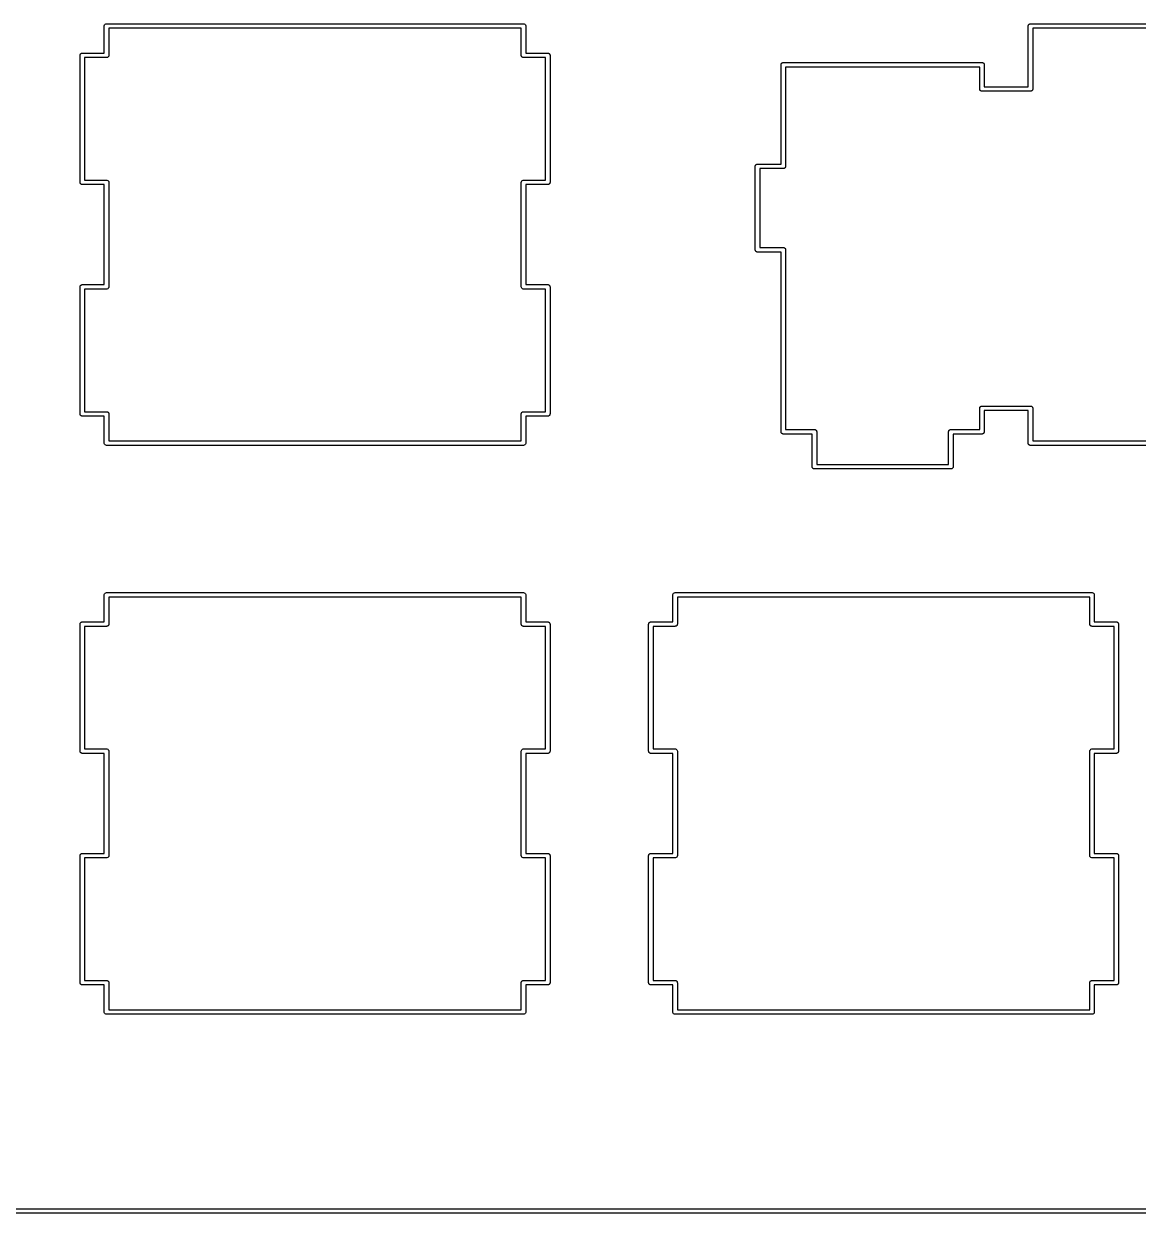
# Model space of a CAD drawing. Extents: x 12 to 286, y -147 to -61.
# Drawn here: x 220.22 to 257.56, y -147.07 to -107.24 of the extents above; entities that cross this region are included whole.
import ezdxf

# ---------------------------------------------------------------- set-up
doc = ezdxf.new("R2010")
doc.units = 0
doc.header["$MEASUREMENT"] = 0
doc.layers.add('BLACK', color=7, linetype='CONTINUOUS')

msp = doc.modelspace()

# ---------------------------------------------------------------- linework, layer by layer
at = {"layer": 'Black'}
for p, q in [((222.921, -107.302), (222.93, -107.277)), ((222.921, -107.328), (222.921, -107.302)), ((222.921, -108.22), (222.921, -107.328)), ((222.921, -107.328), (222.921, -107.328)), ((222.93, -107.277), (222.947, -107.257)), ((222.947, -107.257), (222.97, -107.243)), ((222.97, -107.243), (222.996, -107.239)), ((222.996, -107.239), (236.966, -107.239)), ((223.071, -107.391), (223.071, -108.295)), ((236.891, -107.391), (223.071, -107.391)), ((236.891, -108.295), (236.891, -107.391)), ((236.966, -107.239), (236.992, -107.243)), ((236.992, -107.243), (237.015, -107.257)), ((237.015, -107.257), (237.032, -107.277)), ((237.032, -107.277), (237.041, -107.302)), ((237.041, -107.302), (237.041, -107.328)), ((237.041, -107.328), (237.041, -107.328)), ((237.041, -107.328), (237.041, -108.22)), ((253.876, -107.315), (253.877, -107.308)), ((253.876, -109.347), (253.876, -107.315)), ((253.877, -107.302), (253.88, -107.296)), ((253.877, -107.308), (253.877, -107.302)), ((253.88, -107.296), (253.881, -107.289)), ((253.881, -107.289), (253.884, -107.283)), ((253.884, -107.283), (253.887, -107.277)), ((253.887, -107.277), (253.891, -107.272)), ((253.891, -107.272), (253.894, -107.266)), ((253.894, -107.266), (253.899, -107.262)), ((253.899, -107.262), (253.904, -107.257)), ((253.904, -107.257), (253.909, -107.253)), ((253.909, -107.253), (253.914, -107.249)), ((253.914, -107.249), (253.921, -107.247)), ((253.921, -107.247), (253.926, -107.243)), ((253.926, -107.243), (253.933, -107.242)), ((253.933, -107.242), (253.939, -107.24)), ((253.939, -107.24), (253.946, -107.24)), ((253.946, -107.24), (253.952, -107.239)), ((253.952, -107.239), (267.923, -107.239)), ((254.029, -107.391), (254.029, -109.423)), ((267.846, -107.391), (254.029, -107.391)), ((222.108, -108.295), (222.11, -108.289)), ((222.108, -112.55), (222.108, -108.295)), ((222.11, -108.282), (222.112, -108.276)), ((222.11, -108.289), (222.11, -108.282)), ((222.112, -108.276), (222.113, -108.27)), ((222.113, -108.27), (222.116, -108.264)), ((222.116, -108.264), (222.118, -108.258)), ((222.118, -108.258), (222.123, -108.253)), ((222.123, -108.253), (222.126, -108.247)), ((222.126, -108.247), (222.131, -108.243)), ((222.131, -108.243), (222.135, -108.238)), ((222.135, -108.238), (222.141, -108.235)), ((222.141, -108.235), (222.146, -108.23)), ((222.146, -108.23), (222.152, -108.228)), ((222.152, -108.228), (222.158, -108.225)), ((222.158, -108.225), (222.164, -108.224)), ((222.164, -108.224), (222.17, -108.222)), ((222.17, -108.222), (222.177, -108.222)), ((222.177, -108.222), (222.183, -108.22)), ((222.183, -108.22), (222.921, -108.22)), ((223.044, -108.353), (223.039, -108.356)), ((223.049, -108.348), (223.044, -108.353)), ((223.054, -108.344), (223.049, -108.348)), ((223.057, -108.338), (223.054, -108.344)), ((223.061, -108.333), (223.057, -108.338)), ((223.063, -108.327), (223.061, -108.333)), ((223.067, -108.321), (223.063, -108.327)), ((223.068, -108.315), (223.067, -108.321)), ((223.07, -108.308), (223.068, -108.315)), ((223.071, -108.295), (223.07, -108.302)), ((223.07, -108.302), (223.07, -108.308)), ((236.892, -108.302), (236.891, -108.295)), ((236.892, -108.308), (236.892, -108.302)), ((236.895, -108.315), (236.892, -108.308)), ((236.896, -108.321), (236.895, -108.315)), ((236.899, -108.327), (236.896, -108.321)), ((236.901, -108.333), (236.899, -108.327)), ((236.906, -108.338), (236.901, -108.333)), ((236.909, -108.344), (236.906, -108.338)), ((236.914, -108.348), (236.909, -108.344)), ((236.918, -108.353), (236.914, -108.348)), ((236.924, -108.356), (236.918, -108.353)), ((237.041, -108.22), (237.779, -108.22)), ((237.779, -108.22), (237.786, -108.222)), ((237.786, -108.222), (237.792, -108.222)), ((237.792, -108.222), (237.798, -108.224)), ((237.798, -108.224), (237.805, -108.225)), ((237.805, -108.225), (237.81, -108.228)), ((237.81, -108.228), (237.817, -108.23)), ((237.817, -108.23), (237.822, -108.235)), ((237.822, -108.235), (237.827, -108.238)), ((237.827, -108.238), (237.831, -108.243)), ((237.831, -108.243), (237.837, -108.247)), ((237.837, -108.247), (237.84, -108.253)), ((237.84, -108.253), (237.844, -108.258)), ((237.844, -108.258), (237.846, -108.264)), ((237.846, -108.264), (237.85, -108.27)), ((237.85, -108.27), (237.851, -108.276)), ((237.851, -108.276), (237.853, -108.282)), ((237.853, -108.282), (237.853, -108.289)), ((237.853, -108.289), (237.854, -108.295)), ((237.854, -108.295), (237.854, -112.55)), ((222.996, -108.37), (222.258, -108.37)), ((222.258, -108.37), (222.258, -112.475)), ((223.003, -108.369), (222.996, -108.37)), ((223.009, -108.369), (223.003, -108.369)), ((223.015, -108.367), (223.009, -108.369)), ((223.022, -108.366), (223.015, -108.367)), ((223.028, -108.363), (223.022, -108.366)), ((223.034, -108.36), (223.028, -108.363)), ((223.039, -108.356), (223.034, -108.36)), ((236.929, -108.36), (236.924, -108.356)), ((236.935, -108.363), (236.929, -108.36)), ((236.941, -108.366), (236.935, -108.363)), ((236.947, -108.367), (236.941, -108.366)), ((236.953, -108.369), (236.947, -108.367)), ((236.96, -108.369), (236.953, -108.369)), ((236.966, -108.37), (236.96, -108.369)), ((237.704, -108.37), (236.966, -108.37)), ((237.704, -112.475), (237.704, -108.37)), ((245.596, -108.61), (245.597, -108.604)), ((245.596, -111.938), (245.596, -108.61)), ((245.597, -108.597), (245.599, -108.591)), ((245.597, -108.604), (245.597, -108.597)), ((245.599, -108.591), (245.6, -108.584)), ((245.6, -108.584), (245.604, -108.579)), ((245.604, -108.579), (245.606, -108.572)), ((245.606, -108.572), (245.61, -108.567)), ((245.61, -108.567), (245.614, -108.561)), ((245.614, -108.561), (245.619, -108.557)), ((245.619, -108.557), (245.623, -108.552)), ((245.623, -108.552), (245.629, -108.549)), ((245.629, -108.549), (245.634, -108.544)), ((245.634, -108.544), (245.64, -108.542)), ((245.64, -108.542), (245.646, -108.539)), ((245.646, -108.539), (245.653, -108.538)), ((245.653, -108.538), (245.659, -108.535)), ((245.659, -108.535), (245.666, -108.535)), ((245.666, -108.535), (245.672, -108.534)), ((245.672, -108.534), (252.327, -108.534)), ((252.251, -108.687), (245.748, -108.687)), ((245.748, -108.687), (245.748, -112.014)), ((252.251, -109.423), (252.251, -108.687)), ((252.327, -108.534), (252.333, -108.535)), ((252.333, -108.535), (252.34, -108.535)), ((252.34, -108.535), (252.346, -108.538)), ((252.346, -108.538), (252.353, -108.539)), ((252.353, -108.539), (252.359, -108.542)), ((252.359, -108.542), (252.365, -108.544)), ((252.365, -108.544), (252.37, -108.549)), ((252.37, -108.549), (252.376, -108.552)), ((252.376, -108.552), (252.38, -108.557)), ((252.38, -108.557), (252.385, -108.561)), ((252.385, -108.561), (252.389, -108.567)), ((252.389, -108.567), (252.393, -108.572)), ((252.393, -108.572), (252.395, -108.579)), ((252.395, -108.579), (252.399, -108.584)), ((252.399, -108.584), (252.4, -108.591)), ((252.4, -108.591), (252.402, -108.597)), ((252.402, -108.597), (252.402, -108.604)), ((252.402, -108.604), (252.403, -108.61)), ((252.403, -108.61), (252.403, -109.347)), ((252.252, -109.43), (252.251, -109.423)), ((252.252, -109.436), (252.252, -109.43)), ((252.254, -109.443), (252.252, -109.436)), ((252.255, -109.449), (252.254, -109.443)), ((252.259, -109.455), (252.255, -109.449)), ((252.261, -109.461), (252.259, -109.455)), ((252.265, -109.466), (252.261, -109.461)), ((252.269, -109.472), (252.265, -109.466)), ((252.274, -109.476), (252.269, -109.472)), ((252.278, -109.482), (252.274, -109.476)), ((252.284, -109.485), (252.278, -109.482)), ((252.289, -109.489), (252.284, -109.485)), ((252.295, -109.491), (252.289, -109.489)), ((252.301, -109.495), (252.295, -109.491)), ((252.307, -109.496), (252.301, -109.495)), ((252.314, -109.498), (252.307, -109.496)), ((252.32, -109.498), (252.314, -109.498)), ((252.327, -109.499), (252.32, -109.498)), ((253.952, -109.499), (252.327, -109.499)), ((252.403, -109.347), (253.876, -109.347)), ((253.959, -109.498), (253.952, -109.499)), ((253.966, -109.498), (253.959, -109.498)), ((253.972, -109.496), (253.966, -109.498)), ((253.979, -109.495), (253.972, -109.496)), ((253.984, -109.491), (253.979, -109.495)), ((253.991, -109.489), (253.984, -109.491)), ((253.996, -109.485), (253.991, -109.489)), ((254.001, -109.482), (253.996, -109.485)), ((254.006, -109.476), (254.001, -109.482)), ((254.011, -109.472), (254.006, -109.476)), ((254.014, -109.466), (254.011, -109.472)), ((254.018, -109.461), (254.014, -109.466)), ((254.021, -109.455), (254.018, -109.461)), ((254.024, -109.449), (254.021, -109.455)), ((254.025, -109.443), (254.024, -109.449)), ((254.028, -109.436), (254.025, -109.443)), ((254.029, -109.423), (254.028, -109.43)), ((254.028, -109.43), (254.028, -109.436)), ((244.789, -111.941), (244.795, -111.939)), ((244.795, -111.939), (244.802, -111.939)), ((244.802, -111.939), (244.808, -111.938)), ((244.808, -111.938), (245.596, -111.938)), ((244.732, -112.014), (244.733, -112.007)), ((244.732, -114.808), (244.732, -112.014)), ((244.733, -112.001), (244.736, -111.995)), ((244.733, -112.007), (244.733, -112.001)), ((244.736, -111.995), (244.737, -111.988)), ((244.737, -111.988), (244.74, -111.982)), ((244.74, -111.982), (244.743, -111.976)), ((244.743, -111.976), (244.747, -111.971)), ((244.747, -111.971), (244.75, -111.965)), ((244.75, -111.965), (244.755, -111.961)), ((244.755, -111.961), (244.76, -111.956)), ((244.76, -111.956), (244.765, -111.952)), ((244.765, -111.952), (244.77, -111.948)), ((244.77, -111.948), (244.777, -111.946)), ((244.777, -111.946), (244.782, -111.942)), ((244.782, -111.942), (244.789, -111.941)), ((245.672, -112.09), (244.885, -112.09)), ((244.885, -112.09), (244.885, -114.732)), ((245.679, -112.089), (245.672, -112.09)), ((245.685, -112.089), (245.679, -112.089)), ((245.692, -112.087), (245.685, -112.089)), ((245.698, -112.086), (245.692, -112.087)), ((245.704, -112.082), (245.698, -112.086)), ((245.71, -112.08), (245.704, -112.082)), ((245.715, -112.076), (245.71, -112.08)), ((245.721, -112.072), (245.715, -112.076)), ((245.725, -112.067), (245.721, -112.072)), ((245.73, -112.063), (245.725, -112.067)), ((245.734, -112.057), (245.73, -112.063)), ((245.738, -112.052), (245.734, -112.057)), ((245.74, -112.046), (245.738, -112.052)), ((245.744, -112.04), (245.74, -112.046)), ((245.745, -112.033), (245.744, -112.04)), ((245.747, -112.027), (245.745, -112.033)), ((245.748, -112.014), (245.747, -112.021)), ((245.747, -112.021), (245.747, -112.027)), ((222.11, -112.556), (222.108, -112.55)), ((222.11, -112.563), (222.11, -112.556)), ((222.112, -112.569), (222.11, -112.563)), ((222.113, -112.576), (222.112, -112.569)), ((222.116, -112.581), (222.113, -112.576)), ((222.118, -112.587), (222.116, -112.581)), ((222.123, -112.592), (222.118, -112.587)), ((222.126, -112.598), (222.123, -112.592)), ((222.131, -112.602), (222.126, -112.598)), ((222.135, -112.607), (222.131, -112.602)), ((222.141, -112.611), (222.135, -112.607)), ((222.146, -112.615), (222.141, -112.611)), ((222.152, -112.617), (222.146, -112.615)), ((222.158, -112.62), (222.152, -112.617)), ((222.164, -112.622), (222.158, -112.62)), ((222.17, -112.624), (222.164, -112.622)), ((222.177, -112.624), (222.17, -112.624)), ((222.183, -112.625), (222.177, -112.624)), ((222.92, -112.625), (222.183, -112.625)), ((222.258, -112.475), (222.983, -112.475)), ((222.92, -115.975), (222.92, -112.625)), ((222.983, -112.475), (222.983, -112.475)), ((222.983, -112.475), (223.009, -112.475)), ((223.009, -112.475), (223.034, -112.484)), ((223.034, -112.484), (223.055, -112.501)), ((223.055, -112.501), (223.068, -112.524)), ((223.068, -112.524), (223.072, -112.55)), ((223.072, -112.55), (223.072, -116.05)), ((236.89, -112.55), (236.895, -112.524)), ((236.89, -116.05), (236.89, -112.55)), ((236.895, -112.524), (236.908, -112.501)), ((236.908, -112.501), (236.928, -112.484)), ((236.928, -112.484), (236.953, -112.475)), ((236.953, -112.475), (236.979, -112.475)), ((236.979, -112.475), (236.98, -112.475)), ((236.98, -112.475), (237.704, -112.475)), ((237.779, -112.625), (237.042, -112.625)), ((237.042, -112.625), (237.042, -115.975)), ((237.786, -112.624), (237.779, -112.625)), ((237.792, -112.624), (237.786, -112.624)), ((237.798, -112.622), (237.792, -112.624)), ((237.805, -112.62), (237.798, -112.622)), ((237.81, -112.617), (237.805, -112.62)), ((237.817, -112.615), (237.81, -112.617)), ((237.822, -112.611), (237.817, -112.615)), ((237.827, -112.607), (237.822, -112.611)), ((237.831, -112.602), (237.827, -112.607)), ((237.837, -112.598), (237.831, -112.602)), ((237.84, -112.592), (237.837, -112.598)), ((237.844, -112.587), (237.84, -112.592)), ((237.846, -112.581), (237.844, -112.587)), ((237.85, -112.576), (237.846, -112.581)), ((237.851, -112.569), (237.85, -112.576)), ((237.853, -112.563), (237.851, -112.569)), ((237.854, -112.55), (237.853, -112.556)), ((237.853, -112.556), (237.853, -112.563)), ((244.733, -114.815), (244.732, -114.808)), ((244.733, -114.821), (244.733, -114.815)), ((244.736, -114.827), (244.733, -114.821)), ((244.737, -114.834), (244.736, -114.827)), ((244.74, -114.84), (244.737, -114.834)), ((244.743, -114.846), (244.74, -114.84)), ((244.747, -114.851), (244.743, -114.846)), ((244.75, -114.857), (244.747, -114.851)), ((244.755, -114.861), (244.75, -114.857)), ((244.76, -114.866), (244.755, -114.861)), ((244.765, -114.87), (244.76, -114.866)), ((244.77, -114.874), (244.765, -114.87)), ((244.777, -114.876), (244.77, -114.874)), ((244.782, -114.88), (244.777, -114.876)), ((244.789, -114.881), (244.782, -114.88)), ((244.795, -114.883), (244.789, -114.881)), ((244.802, -114.883), (244.795, -114.883)), ((244.808, -114.884), (244.802, -114.883)), ((245.596, -114.884), (244.808, -114.884)), ((244.885, -114.732), (245.672, -114.732)), ((245.596, -120.904), (245.596, -114.884)), ((245.672, -114.732), (245.679, -114.733)), ((245.679, -114.733), (245.685, -114.733)), ((245.685, -114.733), (245.692, -114.735)), ((245.692, -114.735), (245.698, -114.736)), ((245.698, -114.736), (245.704, -114.74)), ((245.704, -114.74), (245.71, -114.742)), ((245.71, -114.742), (245.715, -114.746)), ((245.715, -114.746), (245.721, -114.75)), ((245.721, -114.75), (245.725, -114.755)), ((245.725, -114.755), (245.73, -114.759)), ((245.73, -114.759), (245.734, -114.765)), ((245.734, -114.765), (245.738, -114.77)), ((245.738, -114.77), (245.74, -114.776)), ((245.74, -114.776), (245.744, -114.782)), ((245.744, -114.782), (245.745, -114.789)), ((245.745, -114.789), (245.747, -114.795)), ((245.747, -114.795), (245.747, -114.801)), ((245.747, -114.801), (245.748, -114.808)), ((245.748, -114.808), (245.748, -120.828)), ((222.108, -116.05), (222.11, -116.044)), ((222.108, -120.305), (222.108, -116.05)), ((222.11, -116.037), (222.112, -116.031)), ((222.11, -116.044), (222.11, -116.037)), ((222.112, -116.031), (222.113, -116.024)), ((222.113, -116.024), (222.116, -116.019)), ((222.116, -116.019), (222.118, -116.013)), ((222.118, -116.013), (222.123, -116.008)), ((222.123, -116.008), (222.126, -116.002)), ((222.126, -116.002), (222.131, -115.998)), ((222.131, -115.998), (222.135, -115.993)), ((222.135, -115.993), (222.141, -115.989)), ((222.141, -115.989), (222.146, -115.985)), ((222.146, -115.985), (222.152, -115.983)), ((222.152, -115.983), (222.158, -115.98)), ((222.158, -115.98), (222.164, -115.978)), ((222.164, -115.978), (222.17, -115.976)), ((222.17, -115.976), (222.177, -115.976)), ((222.177, -115.976), (222.183, -115.975)), ((222.183, -115.975), (222.92, -115.975)), ((222.983, -116.125), (222.258, -116.125)), ((222.258, -116.125), (222.258, -120.23)), ((223.009, -116.125), (222.983, -116.125)), ((222.983, -116.125), (222.983, -116.125)), ((223.034, -116.116), (223.009, -116.125)), ((223.055, -116.099), (223.034, -116.116)), ((223.068, -116.076), (223.055, -116.099)), ((223.072, -116.05), (223.068, -116.076)), ((236.895, -116.076), (236.89, -116.05)), ((236.908, -116.099), (236.895, -116.076)), ((236.928, -116.116), (236.908, -116.099)), ((236.953, -116.125), (236.928, -116.116)), ((236.979, -116.125), (236.953, -116.125)), ((236.98, -116.125), (236.979, -116.125)), ((237.704, -116.125), (236.98, -116.125)), ((237.042, -115.975), (237.779, -115.975)), ((237.704, -120.23), (237.704, -116.125)), ((237.779, -115.975), (237.786, -115.976)), ((237.786, -115.976), (237.792, -115.976)), ((237.792, -115.976), (237.798, -115.978)), ((237.798, -115.978), (237.805, -115.98)), ((237.805, -115.98), (237.81, -115.983)), ((237.81, -115.983), (237.817, -115.985)), ((237.817, -115.985), (237.822, -115.989)), ((237.822, -115.989), (237.827, -115.993)), ((237.827, -115.993), (237.831, -115.998)), ((237.831, -115.998), (237.837, -116.002)), ((237.837, -116.002), (237.84, -116.008)), ((237.84, -116.008), (237.844, -116.013)), ((237.844, -116.013), (237.846, -116.019)), ((237.846, -116.019), (237.85, -116.024)), ((237.85, -116.024), (237.851, -116.031)), ((237.851, -116.031), (237.853, -116.037)), ((237.853, -116.037), (237.853, -116.044)), ((237.853, -116.044), (237.854, -116.05)), ((237.854, -116.05), (237.854, -120.305)), ((222.258, -120.23), (222.996, -120.23)), ((222.996, -120.23), (223.003, -120.231)), ((223.003, -120.231), (223.009, -120.231)), ((223.009, -120.231), (223.015, -120.233)), ((223.015, -120.233), (223.022, -120.234)), ((223.022, -120.234), (223.028, -120.237)), ((223.028, -120.237), (223.034, -120.24)), ((223.034, -120.24), (223.039, -120.244)), ((223.039, -120.244), (223.044, -120.247)), ((223.044, -120.247), (223.049, -120.252)), ((223.049, -120.252), (223.054, -120.256)), ((223.054, -120.256), (223.057, -120.262)), ((223.057, -120.262), (223.061, -120.267)), ((223.061, -120.267), (223.063, -120.273)), ((223.063, -120.273), (223.067, -120.279)), ((223.067, -120.279), (223.068, -120.285)), ((223.068, -120.285), (223.07, -120.292)), ((223.07, -120.292), (223.07, -120.298)), ((223.07, -120.298), (223.071, -120.305)), ((236.891, -120.305), (236.892, -120.298)), ((236.892, -120.292), (236.895, -120.285)), ((236.892, -120.298), (236.892, -120.292)), ((236.895, -120.285), (236.896, -120.279)), ((236.896, -120.279), (236.899, -120.273)), ((236.899, -120.273), (236.901, -120.267)), ((236.901, -120.267), (236.906, -120.262)), ((236.906, -120.262), (236.909, -120.256)), ((236.909, -120.256), (236.914, -120.252)), ((236.914, -120.252), (236.918, -120.247)), ((236.918, -120.247), (236.924, -120.244)), ((236.924, -120.244), (236.929, -120.24)), ((236.929, -120.24), (236.935, -120.237)), ((236.935, -120.237), (236.941, -120.234)), ((236.941, -120.234), (236.947, -120.233)), ((236.947, -120.233), (236.953, -120.231)), ((236.953, -120.231), (236.96, -120.231)), ((236.96, -120.231), (236.966, -120.23)), ((236.966, -120.23), (237.704, -120.23)), ((252.251, -120.117), (252.252, -120.11)), ((252.251, -120.828), (252.251, -120.117)), ((252.252, -120.103), (252.254, -120.097)), ((252.252, -120.11), (252.252, -120.103)), ((252.254, -120.097), (252.255, -120.091)), ((252.255, -120.091), (252.259, -120.085)), ((252.259, -120.085), (252.261, -120.078)), ((252.261, -120.078), (252.265, -120.073)), ((252.265, -120.073), (252.269, -120.068)), ((252.269, -120.068), (252.274, -120.063)), ((252.274, -120.063), (252.278, -120.058)), ((252.278, -120.058), (252.284, -120.055)), ((252.284, -120.055), (252.289, -120.051)), ((252.289, -120.051), (252.295, -120.048)), ((252.295, -120.048), (252.301, -120.045)), ((252.301, -120.045), (252.307, -120.044)), ((252.307, -120.044), (252.314, -120.042)), ((252.314, -120.042), (252.32, -120.042)), ((252.32, -120.042), (252.327, -120.04)), ((252.327, -120.04), (253.952, -120.04)), ((253.876, -120.193), (252.403, -120.193)), ((252.403, -120.193), (252.403, -120.904)), ((253.876, -121.285), (253.876, -120.193)), ((253.952, -120.04), (253.959, -120.042)), ((253.959, -120.042), (253.966, -120.042)), ((253.966, -120.042), (253.972, -120.044)), ((253.972, -120.044), (253.979, -120.045)), ((253.979, -120.045), (253.984, -120.048)), ((253.984, -120.048), (253.991, -120.051)), ((253.991, -120.051), (253.996, -120.055)), ((253.996, -120.055), (254.001, -120.058)), ((254.001, -120.058), (254.006, -120.063)), ((254.006, -120.063), (254.011, -120.068)), ((254.011, -120.068), (254.014, -120.073)), ((254.014, -120.073), (254.018, -120.078)), ((254.018, -120.078), (254.021, -120.085)), ((254.021, -120.085), (254.024, -120.091)), ((254.024, -120.091), (254.025, -120.097)), ((254.025, -120.097), (254.028, -120.103)), ((254.028, -120.103), (254.028, -120.11)), ((254.028, -120.11), (254.029, -120.117)), ((254.029, -120.117), (254.029, -121.209)), ((222.11, -120.311), (222.108, -120.305)), ((222.11, -120.318), (222.11, -120.311)), ((222.112, -120.324), (222.11, -120.318)), ((222.113, -120.33), (222.112, -120.324)), ((222.116, -120.336), (222.113, -120.33)), ((222.118, -120.342), (222.116, -120.336)), ((222.123, -120.347), (222.118, -120.342)), ((222.126, -120.353), (222.123, -120.347)), ((222.131, -120.357), (222.126, -120.353)), ((222.135, -120.362), (222.131, -120.357)), ((222.141, -120.365), (222.135, -120.362)), ((222.146, -120.37), (222.141, -120.365)), ((222.152, -120.372), (222.146, -120.37)), ((222.158, -120.375), (222.152, -120.372)), ((222.164, -120.376), (222.158, -120.375)), ((222.17, -120.378), (222.164, -120.376)), ((222.177, -120.378), (222.17, -120.378)), ((222.183, -120.38), (222.177, -120.378)), ((222.921, -120.38), (222.183, -120.38)), ((222.921, -121.272), (222.921, -120.38)), ((223.071, -120.305), (223.071, -121.209)), ((236.891, -121.209), (236.891, -120.305)), ((237.779, -120.38), (237.041, -120.38)), ((237.041, -120.38), (237.041, -121.272)), ((237.786, -120.378), (237.779, -120.38)), ((237.792, -120.378), (237.786, -120.378)), ((237.798, -120.376), (237.792, -120.378)), ((237.805, -120.375), (237.798, -120.376)), ((237.81, -120.372), (237.805, -120.375)), ((237.817, -120.37), (237.81, -120.372)), ((237.822, -120.365), (237.817, -120.37)), ((237.827, -120.362), (237.822, -120.365)), ((237.831, -120.357), (237.827, -120.362)), ((237.837, -120.353), (237.831, -120.357)), ((237.84, -120.347), (237.837, -120.353)), ((237.844, -120.342), (237.84, -120.347)), ((237.846, -120.336), (237.844, -120.342)), ((237.85, -120.33), (237.846, -120.336)), ((237.851, -120.324), (237.85, -120.33)), ((237.853, -120.318), (237.851, -120.324)), ((237.854, -120.305), (237.853, -120.311)), ((237.853, -120.311), (237.853, -120.318)), ((245.597, -120.911), (245.596, -120.904)), ((245.597, -120.917), (245.597, -120.911)), ((245.599, -120.923), (245.597, -120.917)), ((245.6, -120.93), (245.599, -120.923)), ((245.604, -120.936), (245.6, -120.93)), ((245.606, -120.942), (245.604, -120.936)), ((245.61, -120.947), (245.606, -120.942)), ((245.614, -120.953), (245.61, -120.947)), ((245.619, -120.957), (245.614, -120.953)), ((245.623, -120.962), (245.619, -120.957)), ((245.629, -120.966), (245.623, -120.962)), ((245.634, -120.97), (245.629, -120.966)), ((245.64, -120.972), (245.634, -120.97)), ((245.646, -120.976), (245.64, -120.972)), ((245.653, -120.977), (245.646, -120.976)), ((245.659, -120.979), (245.653, -120.977)), ((245.666, -120.979), (245.659, -120.979)), ((245.672, -120.98), (245.666, -120.979)), ((246.637, -120.98), (245.672, -120.98)), ((245.748, -120.828), (246.713, -120.828)), ((246.637, -122.072), (246.637, -120.98)), ((246.713, -120.828), (246.72, -120.829)), ((246.72, -120.829), (246.727, -120.829)), ((246.727, -120.829), (246.733, -120.831)), ((246.733, -120.831), (246.74, -120.832)), ((246.74, -120.832), (246.745, -120.836)), ((246.745, -120.836), (246.752, -120.838)), ((246.752, -120.838), (246.757, -120.842)), ((246.757, -120.842), (246.762, -120.846)), ((246.762, -120.846), (246.767, -120.851)), ((246.767, -120.851), (246.772, -120.855)), ((246.772, -120.855), (246.775, -120.861)), ((246.775, -120.861), (246.779, -120.866)), ((246.779, -120.866), (246.782, -120.872)), ((246.782, -120.872), (246.785, -120.878)), ((246.785, -120.878), (246.786, -120.885)), ((246.786, -120.885), (246.789, -120.891)), ((246.789, -120.891), (246.789, -120.897)), ((246.789, -120.897), (246.79, -120.904)), ((246.79, -120.904), (246.79, -121.996)), ((251.209, -120.904), (251.21, -120.897)), ((251.209, -121.996), (251.209, -120.904)), ((251.21, -120.891), (251.213, -120.885)), ((251.21, -120.897), (251.21, -120.891)), ((251.213, -120.885), (251.214, -120.878)), ((251.214, -120.878), (251.217, -120.872)), ((251.217, -120.872), (251.22, -120.866)), ((251.22, -120.866), (251.224, -120.861)), ((251.224, -120.861), (251.227, -120.855)), ((251.227, -120.855), (251.232, -120.851)), ((251.232, -120.851), (251.237, -120.846)), ((251.237, -120.846), (251.242, -120.842)), ((251.242, -120.842), (251.247, -120.838)), ((251.247, -120.838), (251.254, -120.836)), ((251.254, -120.836), (251.259, -120.832)), ((251.259, -120.832), (251.266, -120.831)), ((251.266, -120.831), (251.272, -120.829)), ((251.272, -120.829), (251.279, -120.829)), ((251.279, -120.829), (251.285, -120.828)), ((251.285, -120.828), (252.251, -120.828)), ((252.327, -120.98), (251.362, -120.98)), ((251.362, -120.98), (251.362, -122.072)), ((252.333, -120.979), (252.327, -120.98)), ((252.34, -120.979), (252.333, -120.979)), ((252.346, -120.977), (252.34, -120.979)), ((252.353, -120.976), (252.346, -120.977)), ((252.359, -120.972), (252.353, -120.976)), ((252.365, -120.97), (252.359, -120.972)), ((252.37, -120.966), (252.365, -120.97)), ((252.376, -120.962), (252.37, -120.966)), ((252.38, -120.957), (252.376, -120.962)), ((252.385, -120.953), (252.38, -120.957)), ((252.389, -120.947), (252.385, -120.953)), ((252.393, -120.942), (252.389, -120.947)), ((252.395, -120.936), (252.393, -120.942)), ((252.399, -120.93), (252.395, -120.936)), ((252.4, -120.923), (252.399, -120.93)), ((252.402, -120.917), (252.4, -120.923)), ((252.403, -120.904), (252.402, -120.911)), ((252.402, -120.911), (252.402, -120.917)), ((222.921, -121.298), (222.921, -121.272)), ((222.921, -121.272), (222.921, -121.272)), ((222.93, -121.323), (222.921, -121.298)), ((222.947, -121.343), (222.93, -121.323)), ((222.97, -121.357), (222.947, -121.343)), ((222.996, -121.361), (222.97, -121.357)), ((236.966, -121.361), (222.996, -121.361)), ((223.071, -121.209), (236.891, -121.209)), ((236.992, -121.357), (236.966, -121.361)), ((237.015, -121.343), (236.992, -121.357)), ((237.032, -121.323), (237.015, -121.343)), ((237.041, -121.298), (237.032, -121.323)), ((237.041, -121.272), (237.041, -121.272)), ((237.041, -121.272), (237.041, -121.298)), ((253.877, -121.292), (253.876, -121.285)), ((253.877, -121.298), (253.877, -121.292)), ((253.88, -121.304), (253.877, -121.298)), ((253.881, -121.311), (253.88, -121.304)), ((253.884, -121.317), (253.881, -121.311)), ((253.887, -121.323), (253.884, -121.317)), ((253.891, -121.328), (253.887, -121.323)), ((253.894, -121.334), (253.891, -121.328)), ((253.899, -121.338), (253.894, -121.334)), ((253.904, -121.343), (253.899, -121.338)), ((253.909, -121.347), (253.904, -121.343)), ((253.914, -121.351), (253.909, -121.347)), ((253.921, -121.353), (253.914, -121.351)), ((253.926, -121.357), (253.921, -121.353)), ((253.933, -121.358), (253.926, -121.357)), ((253.939, -121.36), (253.933, -121.358)), ((253.946, -121.36), (253.939, -121.36)), ((253.952, -121.361), (253.946, -121.36)), ((267.923, -121.361), (253.952, -121.361)), ((254.029, -121.209), (267.846, -121.209)), ((246.638, -122.079), (246.637, -122.072)), ((246.638, -122.086), (246.638, -122.079)), ((246.641, -122.092), (246.638, -122.086)), ((246.642, -122.098), (246.641, -122.092)), ((246.645, -122.104), (246.642, -122.098)), ((246.648, -122.11), (246.645, -122.104)), ((246.652, -122.116), (246.648, -122.11)), ((246.655, -122.121), (246.652, -122.116)), ((246.66, -122.126), (246.655, -122.121)), ((246.665, -122.131), (246.66, -122.126)), ((246.67, -122.134), (246.665, -122.131)), ((246.675, -122.138), (246.67, -122.134)), ((246.682, -122.141), (246.675, -122.138)), ((246.687, -122.144), (246.682, -122.141)), ((246.694, -122.145), (246.687, -122.144)), ((246.7, -122.147), (246.694, -122.145)), ((246.707, -122.147), (246.7, -122.147)), ((246.713, -122.149), (246.707, -122.147)), ((251.285, -122.149), (246.713, -122.149)), ((246.79, -121.996), (251.209, -121.996)), ((251.292, -122.147), (251.285, -122.149)), ((251.299, -122.147), (251.292, -122.147)), ((251.305, -122.145), (251.299, -122.147)), ((251.312, -122.144), (251.305, -122.145)), ((251.317, -122.141), (251.312, -122.144)), ((251.324, -122.138), (251.317, -122.141)), ((251.329, -122.134), (251.324, -122.138)), ((251.334, -122.131), (251.329, -122.134)), ((251.339, -122.126), (251.334, -122.131)), ((251.344, -122.121), (251.339, -122.126)), ((251.347, -122.116), (251.344, -122.121)), ((251.351, -122.11), (251.347, -122.116)), ((251.354, -122.104), (251.351, -122.11)), ((251.357, -122.098), (251.354, -122.104)), ((251.358, -122.092), (251.357, -122.098)), ((251.361, -122.086), (251.358, -122.092)), ((251.362, -122.072), (251.361, -122.079)), ((251.361, -122.079), (251.361, -122.086)), ((222.921, -126.352), (222.93, -126.327)), ((222.921, -126.378), (222.921, -126.352)), ((222.921, -127.27), (222.921, -126.378)), ((222.921, -126.378), (222.921, -126.378)), ((222.93, -126.327), (222.947, -126.307)), ((222.947, -126.307), (222.97, -126.293)), ((222.97, -126.293), (222.996, -126.289)), ((222.996, -126.289), (236.966, -126.289)), ((223.071, -126.441), (223.071, -127.345)), ((236.891, -126.441), (223.071, -126.441)), ((236.891, -127.345), (236.891, -126.441)), ((236.966, -126.289), (236.992, -126.293)), ((236.992, -126.293), (237.015, -126.307)), ((237.015, -126.307), (237.032, -126.327)), ((237.032, -126.327), (237.041, -126.352)), ((237.041, -126.352), (237.041, -126.378)), ((237.041, -126.378), (237.041, -126.378)), ((237.041, -126.378), (237.041, -127.27)), ((241.971, -126.352), (241.98, -126.327)), ((241.971, -126.378), (241.971, -126.352)), ((241.971, -127.27), (241.971, -126.378)), ((241.971, -126.378), (241.971, -126.378)), ((241.98, -126.327), (241.997, -126.307)), ((241.997, -126.307), (242.02, -126.293)), ((242.02, -126.293), (242.046, -126.289)), ((242.046, -126.289), (256.016, -126.289)), ((242.121, -126.441), (242.121, -127.345)), ((255.941, -126.441), (242.121, -126.441)), ((255.941, -127.345), (255.941, -126.441)), ((256.016, -126.289), (256.042, -126.293)), ((256.042, -126.293), (256.065, -126.307)), ((256.065, -126.307), (256.082, -126.327)), ((256.082, -126.327), (256.091, -126.352)), ((256.091, -126.352), (256.091, -126.378)), ((256.091, -126.378), (256.091, -126.378)), ((256.091, -126.378), (256.091, -127.27)), ((222.108, -127.345), (222.11, -127.339)), ((222.108, -131.6), (222.108, -127.345)), ((222.11, -127.332), (222.112, -127.326)), ((222.11, -127.339), (222.11, -127.332)), ((222.112, -127.326), (222.113, -127.32)), ((222.113, -127.32), (222.116, -127.314)), ((222.116, -127.314), (222.118, -127.308)), ((222.118, -127.308), (222.123, -127.303)), ((222.123, -127.303), (222.126, -127.297)), ((222.126, -127.297), (222.131, -127.293)), ((222.131, -127.293), (222.135, -127.288)), ((222.135, -127.288), (222.141, -127.285)), ((222.141, -127.285), (222.146, -127.28)), ((222.146, -127.28), (222.152, -127.278)), ((222.152, -127.278), (222.158, -127.275)), ((222.158, -127.275), (222.164, -127.274)), ((222.164, -127.274), (222.17, -127.272)), ((222.17, -127.272), (222.177, -127.272)), ((222.177, -127.272), (222.183, -127.27)), ((222.183, -127.27), (222.921, -127.27)), ((222.996, -127.42), (222.258, -127.42)), ((222.258, -127.42), (222.258, -131.525)), ((223.003, -127.419), (222.996, -127.42)), ((223.009, -127.419), (223.003, -127.419)), ((223.015, -127.417), (223.009, -127.419)), ((223.022, -127.416), (223.015, -127.417)), ((223.028, -127.413), (223.022, -127.416)), ((223.034, -127.41), (223.028, -127.413)), ((223.039, -127.406), (223.034, -127.41)), ((223.044, -127.403), (223.039, -127.406)), ((223.049, -127.398), (223.044, -127.403)), ((223.054, -127.394), (223.049, -127.398)), ((223.057, -127.388), (223.054, -127.394)), ((223.061, -127.383), (223.057, -127.388)), ((223.063, -127.377), (223.061, -127.383)), ((223.067, -127.371), (223.063, -127.377)), ((223.068, -127.365), (223.067, -127.371)), ((223.07, -127.358), (223.068, -127.365)), ((223.071, -127.345), (223.07, -127.352)), ((223.07, -127.352), (223.07, -127.358)), ((236.892, -127.352), (236.891, -127.345)), ((236.892, -127.358), (236.892, -127.352)), ((236.895, -127.365), (236.892, -127.358)), ((236.896, -127.371), (236.895, -127.365)), ((236.899, -127.377), (236.896, -127.371)), ((236.901, -127.383), (236.899, -127.377)), ((236.906, -127.388), (236.901, -127.383)), ((236.909, -127.394), (236.906, -127.388)), ((236.914, -127.398), (236.909, -127.394)), ((236.918, -127.403), (236.914, -127.398)), ((236.924, -127.406), (236.918, -127.403)), ((236.929, -127.41), (236.924, -127.406)), ((236.935, -127.413), (236.929, -127.41)), ((236.941, -127.416), (236.935, -127.413)), ((236.947, -127.417), (236.941, -127.416)), ((236.953, -127.419), (236.947, -127.417)), ((236.96, -127.419), (236.953, -127.419)), ((236.966, -127.42), (236.96, -127.419)), ((237.704, -127.42), (236.966, -127.42)), ((237.041, -127.27), (237.779, -127.27)), ((237.704, -131.525), (237.704, -127.42)), ((237.779, -127.27), (237.786, -127.272)), ((237.786, -127.272), (237.792, -127.272)), ((237.792, -127.272), (237.798, -127.274)), ((237.798, -127.274), (237.805, -127.275)), ((237.805, -127.275), (237.81, -127.278)), ((237.81, -127.278), (237.817, -127.28)), ((237.817, -127.28), (237.822, -127.285)), ((237.822, -127.285), (237.827, -127.288)), ((237.827, -127.288), (237.831, -127.293)), ((237.831, -127.293), (237.837, -127.297)), ((237.837, -127.297), (237.84, -127.303)), ((237.84, -127.303), (237.844, -127.308)), ((237.844, -127.308), (237.846, -127.314)), ((237.846, -127.314), (237.85, -127.32)), ((237.85, -127.32), (237.851, -127.326)), ((237.851, -127.326), (237.853, -127.332)), ((237.853, -127.332), (237.853, -127.339)), ((237.853, -127.339), (237.854, -127.345)), ((237.854, -127.345), (237.854, -131.6)), ((241.158, -127.345), (241.16, -127.339)), ((241.158, -131.6), (241.158, -127.345)), ((241.16, -127.332), (241.162, -127.326)), ((241.16, -127.339), (241.16, -127.332)), ((241.162, -127.326), (241.163, -127.32)), ((241.163, -127.32), (241.166, -127.314)), ((241.166, -127.314), (241.168, -127.308)), ((241.168, -127.308), (241.173, -127.303)), ((241.173, -127.303), (241.176, -127.297)), ((241.176, -127.297), (241.181, -127.293)), ((241.181, -127.293), (241.185, -127.288)), ((241.185, -127.288), (241.191, -127.285)), ((241.191, -127.285), (241.196, -127.28)), ((241.196, -127.28), (241.202, -127.278)), ((241.202, -127.278), (241.208, -127.275)), ((241.208, -127.275), (241.214, -127.274)), ((241.214, -127.274), (241.22, -127.272)), ((241.22, -127.272), (241.227, -127.272)), ((241.227, -127.272), (241.233, -127.27)), ((241.233, -127.27), (241.971, -127.27)), ((242.046, -127.42), (241.308, -127.42)), ((241.308, -127.42), (241.308, -131.525)), ((242.053, -127.419), (242.046, -127.42)), ((242.059, -127.419), (242.053, -127.419)), ((242.065, -127.417), (242.059, -127.419)), ((242.072, -127.416), (242.065, -127.417)), ((242.078, -127.413), (242.072, -127.416)), ((242.084, -127.41), (242.078, -127.413)), ((242.089, -127.406), (242.084, -127.41)), ((242.094, -127.403), (242.089, -127.406)), ((242.099, -127.398), (242.094, -127.403)), ((242.104, -127.394), (242.099, -127.398)), ((242.107, -127.388), (242.104, -127.394)), ((242.111, -127.383), (242.107, -127.388)), ((242.113, -127.377), (242.111, -127.383)), ((242.117, -127.371), (242.113, -127.377)), ((242.118, -127.365), (242.117, -127.371)), ((242.12, -127.358), (242.118, -127.365)), ((242.121, -127.345), (242.12, -127.352)), ((242.12, -127.352), (242.12, -127.358)), ((255.942, -127.352), (255.941, -127.345)), ((255.942, -127.358), (255.942, -127.352)), ((255.945, -127.365), (255.942, -127.358)), ((255.946, -127.371), (255.945, -127.365)), ((255.949, -127.377), (255.946, -127.371)), ((255.951, -127.383), (255.949, -127.377)), ((255.956, -127.388), (255.951, -127.383)), ((255.959, -127.394), (255.956, -127.388)), ((255.964, -127.398), (255.959, -127.394)), ((255.968, -127.403), (255.964, -127.398)), ((255.974, -127.406), (255.968, -127.403)), ((255.979, -127.41), (255.974, -127.406)), ((255.985, -127.413), (255.979, -127.41)), ((255.991, -127.416), (255.985, -127.413)), ((255.997, -127.417), (255.991, -127.416)), ((256.003, -127.419), (255.997, -127.417)), ((256.01, -127.419), (256.003, -127.419)), ((256.016, -127.42), (256.01, -127.419)), ((256.754, -127.42), (256.016, -127.42)), ((256.091, -127.27), (256.829, -127.27)), ((256.754, -131.525), (256.754, -127.42)), ((256.829, -127.27), (256.836, -127.272)), ((256.836, -127.272), (256.842, -127.272)), ((256.842, -127.272), (256.848, -127.274)), ((256.848, -127.274), (256.855, -127.275)), ((256.855, -127.275), (256.86, -127.278)), ((256.86, -127.278), (256.867, -127.28)), ((256.867, -127.28), (256.872, -127.285)), ((256.872, -127.285), (256.877, -127.288)), ((256.877, -127.288), (256.881, -127.293)), ((256.881, -127.293), (256.887, -127.297)), ((256.887, -127.297), (256.89, -127.303)), ((256.89, -127.303), (256.894, -127.308)), ((256.894, -127.308), (256.896, -127.314)), ((256.896, -127.314), (256.9, -127.32)), ((256.9, -127.32), (256.901, -127.326)), ((256.901, -127.326), (256.903, -127.332)), ((256.903, -127.332), (256.903, -127.339)), ((256.903, -127.339), (256.904, -127.345)), ((256.904, -127.345), (256.904, -131.6)), ((222.11, -131.606), (222.108, -131.6)), ((222.11, -131.613), (222.11, -131.606)), ((222.112, -131.619), (222.11, -131.613)), ((222.113, -131.626), (222.112, -131.619)), ((222.116, -131.631), (222.113, -131.626)), ((222.118, -131.637), (222.116, -131.631)), ((222.123, -131.642), (222.118, -131.637)), ((222.126, -131.648), (222.123, -131.642)), ((222.131, -131.652), (222.126, -131.648)), ((222.135, -131.657), (222.131, -131.652)), ((222.141, -131.661), (222.135, -131.657)), ((222.146, -131.665), (222.141, -131.661)), ((222.152, -131.667), (222.146, -131.665)), ((222.158, -131.67), (222.152, -131.667)), ((222.164, -131.672), (222.158, -131.67)), ((222.17, -131.674), (222.164, -131.672)), ((222.177, -131.674), (222.17, -131.674)), ((222.183, -131.675), (222.177, -131.674)), ((222.92, -131.675), (222.183, -131.675)), ((222.258, -131.525), (222.983, -131.525)), ((222.92, -135.025), (222.92, -131.675)), ((222.983, -131.525), (222.983, -131.525)), ((222.983, -131.525), (223.009, -131.525)), ((223.009, -131.525), (223.034, -131.534)), ((223.034, -131.534), (223.055, -131.551)), ((223.055, -131.551), (223.068, -131.574)), ((223.068, -131.574), (223.072, -131.6)), ((223.072, -131.6), (223.072, -135.1)), ((236.89, -131.6), (236.895, -131.574)), ((236.89, -135.1), (236.89, -131.6)), ((236.895, -131.574), (236.908, -131.551)), ((236.908, -131.551), (236.928, -131.534)), ((236.928, -131.534), (236.953, -131.525)), ((236.953, -131.525), (236.979, -131.525)), ((236.979, -131.525), (236.98, -131.525)), ((236.98, -131.525), (237.704, -131.525)), ((237.779, -131.675), (237.042, -131.675)), ((237.042, -131.675), (237.042, -135.025)), ((237.786, -131.674), (237.779, -131.675)), ((237.792, -131.674), (237.786, -131.674)), ((237.798, -131.672), (237.792, -131.674)), ((237.805, -131.67), (237.798, -131.672)), ((237.81, -131.667), (237.805, -131.67)), ((237.817, -131.665), (237.81, -131.667)), ((237.822, -131.661), (237.817, -131.665)), ((237.827, -131.657), (237.822, -131.661)), ((237.831, -131.652), (237.827, -131.657)), ((237.837, -131.648), (237.831, -131.652)), ((237.84, -131.642), (237.837, -131.648)), ((237.844, -131.637), (237.84, -131.642)), ((237.846, -131.631), (237.844, -131.637)), ((237.85, -131.626), (237.846, -131.631)), ((237.851, -131.619), (237.85, -131.626)), ((237.853, -131.613), (237.851, -131.619)), ((237.854, -131.6), (237.853, -131.606)), ((237.853, -131.606), (237.853, -131.613)), ((241.16, -131.606), (241.158, -131.6)), ((241.16, -131.613), (241.16, -131.606)), ((241.162, -131.619), (241.16, -131.613)), ((241.163, -131.626), (241.162, -131.619)), ((241.166, -131.631), (241.163, -131.626)), ((241.168, -131.637), (241.166, -131.631)), ((241.173, -131.642), (241.168, -131.637)), ((241.176, -131.648), (241.173, -131.642)), ((241.181, -131.652), (241.176, -131.648)), ((241.185, -131.657), (241.181, -131.652)), ((241.191, -131.661), (241.185, -131.657)), ((241.196, -131.665), (241.191, -131.661)), ((241.202, -131.667), (241.196, -131.665)), ((241.208, -131.67), (241.202, -131.667)), ((241.214, -131.672), (241.208, -131.67)), ((241.22, -131.674), (241.214, -131.672)), ((241.227, -131.674), (241.22, -131.674)), ((241.233, -131.675), (241.227, -131.674)), ((241.97, -131.675), (241.233, -131.675)), ((241.308, -131.525), (242.033, -131.525)), ((241.97, -135.025), (241.97, -131.675)), ((242.033, -131.525), (242.033, -131.525)), ((242.033, -131.525), (242.059, -131.525)), ((242.059, -131.525), (242.084, -131.534)), ((242.084, -131.534), (242.105, -131.551)), ((242.105, -131.551), (242.118, -131.574)), ((242.118, -131.574), (242.122, -131.6)), ((242.122, -131.6), (242.122, -135.1)), ((255.94, -131.6), (255.945, -131.574)), ((255.94, -135.1), (255.94, -131.6)), ((255.945, -131.574), (255.958, -131.551)), ((255.958, -131.551), (255.978, -131.534)), ((255.978, -131.534), (256.003, -131.525)), ((256.003, -131.525), (256.029, -131.525)), ((256.029, -131.525), (256.03, -131.525)), ((256.03, -131.525), (256.754, -131.525)), ((256.829, -131.675), (256.092, -131.675)), ((256.092, -131.675), (256.092, -135.025)), ((256.836, -131.674), (256.829, -131.675)), ((256.842, -131.674), (256.836, -131.674)), ((256.848, -131.672), (256.842, -131.674)), ((256.855, -131.67), (256.848, -131.672)), ((256.86, -131.667), (256.855, -131.67)), ((256.867, -131.665), (256.86, -131.667)), ((256.872, -131.661), (256.867, -131.665)), ((256.877, -131.657), (256.872, -131.661)), ((256.881, -131.652), (256.877, -131.657)), ((256.887, -131.648), (256.881, -131.652)), ((256.89, -131.642), (256.887, -131.648)), ((256.894, -131.637), (256.89, -131.642)), ((256.896, -131.631), (256.894, -131.637)), ((256.9, -131.626), (256.896, -131.631)), ((256.901, -131.619), (256.9, -131.626)), ((256.903, -131.613), (256.901, -131.619)), ((256.904, -131.6), (256.903, -131.606)), ((256.903, -131.606), (256.903, -131.613)), ((222.131, -135.048), (222.135, -135.043)), ((222.135, -135.043), (222.141, -135.039)), ((222.141, -135.039), (222.146, -135.035)), ((222.146, -135.035), (222.152, -135.033)), ((222.152, -135.033), (222.158, -135.03)), ((222.158, -135.03), (222.164, -135.028)), ((222.164, -135.028), (222.17, -135.026)), ((222.17, -135.026), (222.177, -135.026)), ((222.177, -135.026), (222.183, -135.025)), ((222.183, -135.025), (222.92, -135.025)), ((237.042, -135.025), (237.779, -135.025)), ((237.779, -135.025), (237.786, -135.026)), ((237.786, -135.026), (237.792, -135.026)), ((237.792, -135.026), (237.798, -135.028)), ((237.798, -135.028), (237.805, -135.03)), ((237.805, -135.03), (237.81, -135.033)), ((237.81, -135.033), (237.817, -135.035)), ((237.817, -135.035), (237.822, -135.039)), ((237.822, -135.039), (237.827, -135.043)), ((237.827, -135.043), (237.831, -135.048)), ((241.181, -135.048), (241.185, -135.043)), ((241.185, -135.043), (241.191, -135.039)), ((241.191, -135.039), (241.196, -135.035)), ((241.196, -135.035), (241.202, -135.033)), ((241.202, -135.033), (241.208, -135.03)), ((241.208, -135.03), (241.214, -135.028)), ((241.214, -135.028), (241.22, -135.026)), ((241.22, -135.026), (241.227, -135.026)), ((241.227, -135.026), (241.233, -135.025)), ((241.233, -135.025), (241.97, -135.025)), ((256.092, -135.025), (256.829, -135.025)), ((256.829, -135.025), (256.836, -135.026)), ((256.836, -135.026), (256.842, -135.026)), ((256.842, -135.026), (256.848, -135.028)), ((256.848, -135.028), (256.855, -135.03)), ((256.855, -135.03), (256.86, -135.033)), ((256.86, -135.033), (256.867, -135.035)), ((256.867, -135.035), (256.872, -135.039)), ((256.872, -135.039), (256.877, -135.043)), ((256.877, -135.043), (256.881, -135.048)), ((222.108, -135.1), (222.11, -135.094)), ((222.108, -139.355), (222.108, -135.1)), ((222.11, -135.087), (222.112, -135.081)), ((222.11, -135.094), (222.11, -135.087)), ((222.112, -135.081), (222.113, -135.074)), ((222.113, -135.074), (222.116, -135.069)), ((222.116, -135.069), (222.118, -135.063)), ((222.118, -135.063), (222.123, -135.058)), ((222.123, -135.058), (222.126, -135.052)), ((222.126, -135.052), (222.131, -135.048)), ((222.983, -135.175), (222.258, -135.175)), ((222.258, -135.175), (222.258, -139.28)), ((223.009, -135.175), (222.983, -135.175)), ((222.983, -135.175), (222.983, -135.175)), ((223.034, -135.166), (223.009, -135.175)), ((223.055, -135.149), (223.034, -135.166)), ((223.068, -135.126), (223.055, -135.149)), ((223.072, -135.1), (223.068, -135.126)), ((236.895, -135.126), (236.89, -135.1)), ((236.908, -135.149), (236.895, -135.126)), ((236.928, -135.166), (236.908, -135.149)), ((236.953, -135.175), (236.928, -135.166)), ((236.979, -135.175), (236.953, -135.175)), ((236.98, -135.175), (236.979, -135.175)), ((237.704, -135.175), (236.98, -135.175)), ((237.704, -139.28), (237.704, -135.175)), ((237.831, -135.048), (237.837, -135.052)), ((237.837, -135.052), (237.84, -135.058)), ((237.84, -135.058), (237.844, -135.063)), ((237.844, -135.063), (237.846, -135.069)), ((237.846, -135.069), (237.85, -135.074)), ((237.85, -135.074), (237.851, -135.081)), ((237.851, -135.081), (237.853, -135.087)), ((237.853, -135.087), (237.853, -135.094)), ((237.853, -135.094), (237.854, -135.1)), ((237.854, -135.1), (237.854, -139.355)), ((241.158, -135.1), (241.16, -135.094)), ((241.158, -139.355), (241.158, -135.1)), ((241.16, -135.087), (241.162, -135.081)), ((241.16, -135.094), (241.16, -135.087)), ((241.162, -135.081), (241.163, -135.074)), ((241.163, -135.074), (241.166, -135.069)), ((241.166, -135.069), (241.168, -135.063)), ((241.168, -135.063), (241.173, -135.058)), ((241.173, -135.058), (241.176, -135.052)), ((241.176, -135.052), (241.181, -135.048)), ((242.033, -135.175), (241.308, -135.175)), ((241.308, -135.175), (241.308, -139.28)), ((242.059, -135.175), (242.033, -135.175)), ((242.033, -135.175), (242.033, -135.175)), ((242.084, -135.166), (242.059, -135.175)), ((242.105, -135.149), (242.084, -135.166)), ((242.118, -135.126), (242.105, -135.149)), ((242.122, -135.1), (242.118, -135.126)), ((255.945, -135.126), (255.94, -135.1)), ((255.958, -135.149), (255.945, -135.126)), ((255.978, -135.166), (255.958, -135.149)), ((256.003, -135.175), (255.978, -135.166)), ((256.029, -135.175), (256.003, -135.175)), ((256.03, -135.175), (256.029, -135.175)), ((256.754, -135.175), (256.03, -135.175)), ((256.754, -139.28), (256.754, -135.175)), ((256.881, -135.048), (256.887, -135.052)), ((256.887, -135.052), (256.89, -135.058)), ((256.89, -135.058), (256.894, -135.063)), ((256.894, -135.063), (256.896, -135.069)), ((256.896, -135.069), (256.9, -135.074)), ((256.9, -135.074), (256.901, -135.081)), ((256.901, -135.081), (256.903, -135.087)), ((256.903, -135.087), (256.903, -135.094)), ((256.903, -135.094), (256.904, -135.1)), ((256.904, -135.1), (256.904, -139.355)), ((222.11, -139.361), (222.108, -139.355)), ((222.11, -139.368), (222.11, -139.361)), ((222.112, -139.374), (222.11, -139.368)), ((222.113, -139.38), (222.112, -139.374)), ((222.116, -139.386), (222.113, -139.38)), ((222.118, -139.392), (222.116, -139.386)), ((222.123, -139.397), (222.118, -139.392)), ((222.126, -139.403), (222.123, -139.397)), ((222.131, -139.407), (222.126, -139.403)), ((222.135, -139.412), (222.131, -139.407)), ((222.141, -139.415), (222.135, -139.412)), ((222.146, -139.42), (222.141, -139.415)), ((222.152, -139.422), (222.146, -139.42)), ((222.158, -139.425), (222.152, -139.422)), ((222.164, -139.426), (222.158, -139.425)), ((222.258, -139.28), (222.996, -139.28)), ((222.996, -139.28), (223.003, -139.281)), ((223.003, -139.281), (223.009, -139.281)), ((223.009, -139.281), (223.015, -139.283)), ((223.015, -139.283), (223.022, -139.284)), ((223.022, -139.284), (223.028, -139.287)), ((223.028, -139.287), (223.034, -139.29)), ((223.034, -139.29), (223.039, -139.294)), ((223.039, -139.294), (223.044, -139.297)), ((223.044, -139.297), (223.049, -139.302)), ((223.049, -139.302), (223.054, -139.306)), ((223.054, -139.306), (223.057, -139.312)), ((223.057, -139.312), (223.061, -139.317)), ((223.061, -139.317), (223.063, -139.323)), ((223.063, -139.323), (223.067, -139.329)), ((223.067, -139.329), (223.068, -139.335)), ((223.068, -139.335), (223.07, -139.342)), ((223.07, -139.342), (223.07, -139.348)), ((223.07, -139.348), (223.071, -139.355)), ((223.071, -139.355), (223.071, -140.259)), ((236.891, -139.355), (236.892, -139.348)), ((236.891, -140.259), (236.891, -139.355)), ((236.892, -139.342), (236.895, -139.335)), ((236.892, -139.348), (236.892, -139.342)), ((236.895, -139.335), (236.896, -139.329)), ((236.896, -139.329), (236.899, -139.323)), ((236.899, -139.323), (236.901, -139.317)), ((236.901, -139.317), (236.906, -139.312)), ((236.906, -139.312), (236.909, -139.306)), ((236.909, -139.306), (236.914, -139.302)), ((236.914, -139.302), (236.918, -139.297)), ((236.918, -139.297), (236.924, -139.294)), ((236.924, -139.294), (236.929, -139.29)), ((236.929, -139.29), (236.935, -139.287)), ((236.935, -139.287), (236.941, -139.284)), ((236.941, -139.284), (236.947, -139.283)), ((236.947, -139.283), (236.953, -139.281)), ((236.953, -139.281), (236.96, -139.281)), ((236.96, -139.281), (236.966, -139.28)), ((236.966, -139.28), (237.704, -139.28)), ((237.805, -139.425), (237.798, -139.426)), ((237.81, -139.422), (237.805, -139.425)), ((237.817, -139.42), (237.81, -139.422)), ((237.822, -139.415), (237.817, -139.42)), ((237.827, -139.412), (237.822, -139.415)), ((237.831, -139.407), (237.827, -139.412)), ((237.837, -139.403), (237.831, -139.407)), ((237.84, -139.397), (237.837, -139.403)), ((237.844, -139.392), (237.84, -139.397)), ((237.846, -139.386), (237.844, -139.392)), ((237.85, -139.38), (237.846, -139.386)), ((237.851, -139.374), (237.85, -139.38)), ((237.853, -139.368), (237.851, -139.374)), ((237.854, -139.355), (237.853, -139.361)), ((237.853, -139.361), (237.853, -139.368)), ((241.16, -139.361), (241.158, -139.355)), ((241.16, -139.368), (241.16, -139.361)), ((241.162, -139.374), (241.16, -139.368)), ((241.163, -139.38), (241.162, -139.374)), ((241.166, -139.386), (241.163, -139.38)), ((241.168, -139.392), (241.166, -139.386)), ((241.173, -139.397), (241.168, -139.392)), ((241.176, -139.403), (241.173, -139.397)), ((241.181, -139.407), (241.176, -139.403)), ((241.185, -139.412), (241.181, -139.407)), ((241.191, -139.415), (241.185, -139.412)), ((241.196, -139.42), (241.191, -139.415)), ((241.202, -139.422), (241.196, -139.42)), ((241.208, -139.425), (241.202, -139.422)), ((241.214, -139.426), (241.208, -139.425)), ((241.308, -139.28), (242.046, -139.28)), ((242.046, -139.28), (242.053, -139.281)), ((242.053, -139.281), (242.059, -139.281)), ((242.059, -139.281), (242.065, -139.283)), ((242.065, -139.283), (242.072, -139.284)), ((242.072, -139.284), (242.078, -139.287)), ((242.078, -139.287), (242.084, -139.29)), ((242.084, -139.29), (242.089, -139.294)), ((242.089, -139.294), (242.094, -139.297)), ((242.094, -139.297), (242.099, -139.302)), ((242.099, -139.302), (242.104, -139.306)), ((242.104, -139.306), (242.107, -139.312)), ((242.107, -139.312), (242.111, -139.317)), ((242.111, -139.317), (242.113, -139.323)), ((242.113, -139.323), (242.117, -139.329)), ((242.117, -139.329), (242.118, -139.335)), ((242.118, -139.335), (242.12, -139.342)), ((242.12, -139.342), (242.12, -139.348)), ((242.12, -139.348), (242.121, -139.355)), ((242.121, -139.355), (242.121, -140.259)), ((255.941, -139.355), (255.942, -139.348)), ((255.941, -140.259), (255.941, -139.355)), ((255.942, -139.342), (255.945, -139.335)), ((255.942, -139.348), (255.942, -139.342)), ((255.945, -139.335), (255.946, -139.329)), ((255.946, -139.329), (255.949, -139.323)), ((255.949, -139.323), (255.951, -139.317)), ((255.951, -139.317), (255.956, -139.312)), ((255.956, -139.312), (255.959, -139.306)), ((255.959, -139.306), (255.964, -139.302)), ((255.964, -139.302), (255.968, -139.297)), ((255.968, -139.297), (255.974, -139.294)), ((255.974, -139.294), (255.979, -139.29)), ((255.979, -139.29), (255.985, -139.287)), ((255.985, -139.287), (255.991, -139.284)), ((255.991, -139.284), (255.997, -139.283)), ((255.997, -139.283), (256.003, -139.281)), ((256.003, -139.281), (256.01, -139.281)), ((256.01, -139.281), (256.016, -139.28)), ((256.016, -139.28), (256.754, -139.28)), ((256.855, -139.425), (256.848, -139.426)), ((256.86, -139.422), (256.855, -139.425)), ((256.867, -139.42), (256.86, -139.422)), ((256.872, -139.415), (256.867, -139.42)), ((256.877, -139.412), (256.872, -139.415)), ((256.881, -139.407), (256.877, -139.412)), ((256.887, -139.403), (256.881, -139.407)), ((256.89, -139.397), (256.887, -139.403)), ((256.894, -139.392), (256.89, -139.397)), ((256.896, -139.386), (256.894, -139.392)), ((256.9, -139.38), (256.896, -139.386)), ((256.901, -139.374), (256.9, -139.38)), ((256.903, -139.368), (256.901, -139.374)), ((256.904, -139.355), (256.903, -139.361)), ((256.903, -139.361), (256.903, -139.368)), ((222.17, -139.428), (222.164, -139.426)), ((222.177, -139.428), (222.17, -139.428)), ((222.183, -139.43), (222.177, -139.428)), ((222.921, -139.43), (222.183, -139.43)), ((222.921, -140.322), (222.921, -139.43)), ((237.779, -139.43), (237.041, -139.43)), ((237.041, -139.43), (237.041, -140.322)), ((237.786, -139.428), (237.779, -139.43)), ((237.792, -139.428), (237.786, -139.428)), ((237.798, -139.426), (237.792, -139.428)), ((241.22, -139.428), (241.214, -139.426)), ((241.227, -139.428), (241.22, -139.428)), ((241.233, -139.43), (241.227, -139.428)), ((241.971, -139.43), (241.233, -139.43)), ((241.971, -140.322), (241.971, -139.43)), ((256.829, -139.43), (256.091, -139.43)), ((256.091, -139.43), (256.091, -140.322)), ((256.836, -139.428), (256.829, -139.43)), ((256.842, -139.428), (256.836, -139.428)), ((256.848, -139.426), (256.842, -139.428)), ((222.921, -140.348), (222.921, -140.322)), ((222.921, -140.322), (222.921, -140.322)), ((222.93, -140.373), (222.921, -140.348)), ((222.947, -140.393), (222.93, -140.373)), ((222.97, -140.407), (222.947, -140.393)), ((222.996, -140.411), (222.97, -140.407)), ((236.966, -140.411), (222.996, -140.411)), ((223.071, -140.259), (236.891, -140.259)), ((236.992, -140.407), (236.966, -140.411)), ((237.015, -140.393), (236.992, -140.407)), ((237.032, -140.373), (237.015, -140.393)), ((237.041, -140.348), (237.032, -140.373)), ((237.041, -140.322), (237.041, -140.322)), ((237.041, -140.322), (237.041, -140.348)), ((241.971, -140.348), (241.971, -140.322)), ((241.971, -140.322), (241.971, -140.322)), ((241.98, -140.373), (241.971, -140.348)), ((241.997, -140.393), (241.98, -140.373)), ((242.02, -140.407), (241.997, -140.393)), ((242.046, -140.411), (242.02, -140.407)), ((256.016, -140.411), (242.046, -140.411)), ((242.121, -140.259), (255.941, -140.259)), ((256.042, -140.407), (256.016, -140.411)), ((256.065, -140.393), (256.042, -140.407)), ((256.082, -140.373), (256.065, -140.393)), ((256.091, -140.348), (256.082, -140.373)), ((256.091, -140.322), (256.091, -140.322)), ((256.091, -140.322), (256.091, -140.348)), ((16.0066, -146.925), (281.997, -146.925)), ((282, -147.075), (16, -147.075))]:
    msp.add_line(p, q, dxfattribs=at)

doc.saveas('drawing.dxf')
